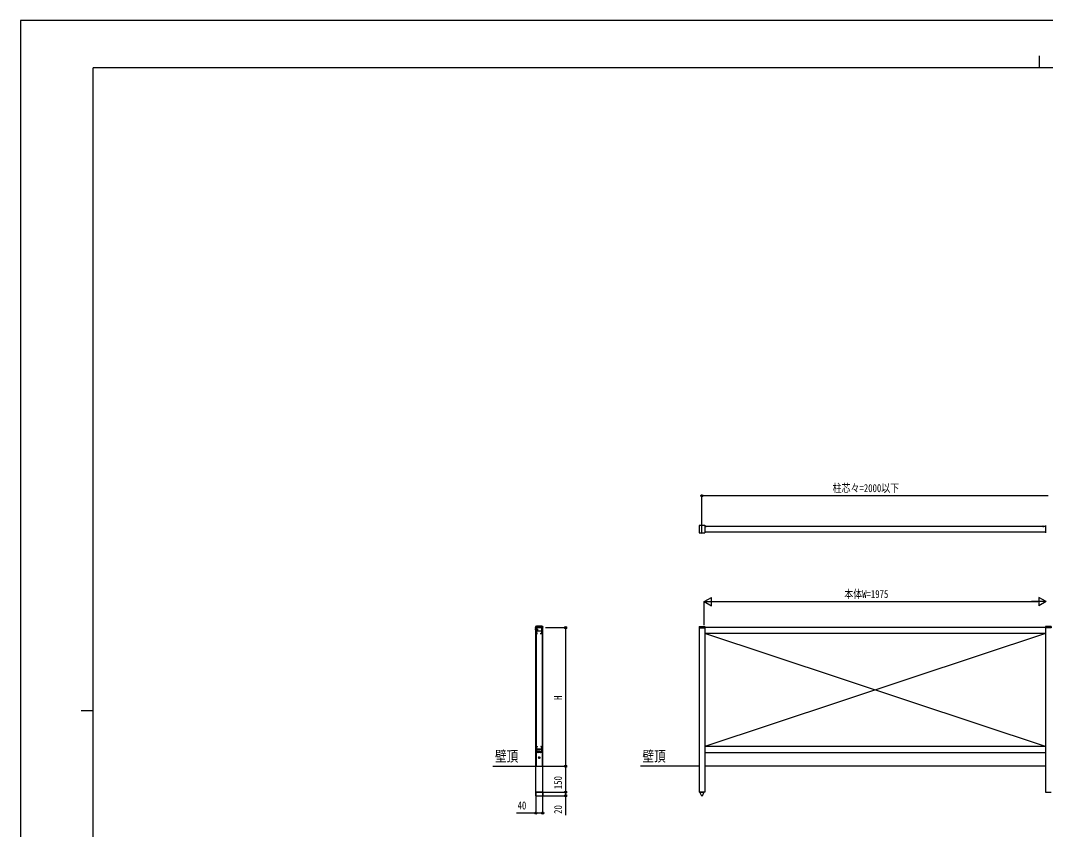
# Model space of a CAD drawing. Units: millimetres, scale not verified. Extents: x -5887 to 5887, y -4158 to 4158.
# Drawn here: x -5887 to 30, y -511 to 4158 of the extents above; entities that cross this region are included whole.
import ezdxf
from ezdxf.enums import TextEntityAlignment as Align

# ---------------------------------------------------------------- set-up
doc = ezdxf.new("R2010")
doc.units = ezdxf.units.MM
doc.header["$LTSCALE"] = 20
for name, color, linetype in [('0-2_USER1', 3, 'Continuous'), ('0-3_YKK_A1', 4, 'Continuous'), ('0-4_YKK_D', 6, 'Continuous'), ('0-5_YKK_ZWAK', 7, 'Continuous')]:
    doc.layers.add(name, color=color, linetype=linetype)
doc.styles.add('ＭＳ ゴシック', font='')
doc.styles.get('ＭＳ ゴシック').set_extended_font_data('MS Gothic')

msp = doc.modelspace()

# ---------------------------------------------------------------- linework, layer by layer
at = {"layer": '0-3_YKK_A1'}
for p, q in [((-1969.9, 1243.85), (-1969.9, 1242.85)), ((-1937, 1244.35), (-1969.4, 1244.35)), ((-1953.2, 1198.46), (-1953.2, 1247.36)), ((-1936.5, 1243.85), (-1936.5, 1242.85)), ((-1936.5, 1242.85), (-1936.5, 1201.85)), ((30.1, 1243.85), (30.1, 1242.85)), ((-1969.4, 1200.35), (-1937, 1200.35)), ((-1929.6, 1238.35), (-1936.8, 1238.35)), ((30.1, 1238.35), (-1936.5, 1238.35)), ((-1936.5, 1206.35), (30.1, 1206.35)), ((-1936.5, 1201.85), (-1936.5, 1200.85)), ((-1935.25, 1240.32), (-1934.34, 1238.5)), ((-1933.2, 1237.89), (-1934.34, 1238.5)), ((-1933.2, 1241.85), (-1933.2, 1234.77)), ((-1933.2, 1237.89), (-1932.05, 1238.5)), ((-1931.15, 1240.32), (-1932.05, 1238.5)), ((20.4, 1238.35), (13.2, 1238.35)), ((14.75, 1240.32), (15.66, 1238.5)), ((16.8, 1237.89), (15.66, 1238.5)), ((16.8, 1241.85), (16.8, 1234.77)), ((16.8, 1237.89), (17.95, 1238.5)), ((18.85, 1240.32), (17.95, 1238.5)), ((-2914.24, 659.64), (-2914.49, 654.89)), ((-2914.24, 659.75), (-2914.24, 659.64)), ((-2912.99, 654.89), (-2913.99, 654.89)), ((-2913.91, 653.39), (-2913.94, 653.39)), ((-2913.49, 653.39), (-2913.91, 653.39)), ((-2871.99, 654.89), (-2912.99, 654.89)), ((-2912.99, 654.89), (-2912.99, 653.89)), ((-2912.49, 657.89), (-2910.79, 657.89)), ((-2872.49, 654.89), (-2912.49, 654.89)), ((-2912.49, -48.81), (-2912.49, 654.89)), ((-2910.79, 657.89), (-2910.79, 649.01)), ((-2908.79, 657.89), (-2910.79, 657.89)), ((-2908.79, 649.01), (-2908.79, 657.89)), ((-2908.79, 657.89), (-2876.19, 657.89)), ((-2908.79, -146.11), (-2908.79, 654.89)), ((-2908.49, 652.89), (-2908.49, 620.89)), ((-2907.69, 652.79), (-2907.69, 636.29)), ((-2877.49, 653.89), (-2907.49, 653.89)), ((-2877.59, 653.09), (-2907.39, 653.09)), ((-2891.02, 662.89), (-2892.5, 662.89)), ((-2892.5, 662.89), (-2890.01, 662.89)), ((-2877.29, 636.29), (-2877.29, 652.79)), ((-2876.49, 620.89), (-2876.49, 652.89)), ((-2876.19, 657.89), (-2876.19, 649.01)), ((-2874.19, 657.89), (-2876.19, 657.89)), ((-2876.19, 654.89), (-2876.19, -146.11)), ((-2874.19, 649.01), (-2874.19, 657.89)), ((-2874.19, 657.89), (-2872.49, 657.89)), ((-2874.19, 654.89), (-2872.49, 654.89)), ((-2872.49, 657.89), (-2872.49, 654.89)), ((-2872.49, 654.89), (-2872.49, -146.11)), ((-2871.99, 653.89), (-2871.99, 654.89)), ((-2870.99, 654.89), (-2871.99, 654.89)), ((-2871.07, 653.39), (-2871.49, 653.39)), ((-2871.05, 653.39), (-2871.07, 653.39)), ((-2870.49, 654.89), (-2870.99, 654.89)), ((-2870.74, 659.64), (-2870.75, 659.75)), ((-2870.49, 654.89), (-2870.74, 659.64)), ((-2870.55, 653.87), (-2870.49, 654.89)), ((-1969.9, 660.89), (-1936.5, 660.89)), ((-1969.7, 653.39), (-1969.7, -296.11)), ((-1936.7, 653.39), (-1936.7, -296.11)), ((-1936.5, 660.89), (-1936.5, 653.39)), ((30.1, 653.9), (-1936.5, 653.9)), ((30.1, 660.89), (30.1, 653.39)), ((63.5, 660.89), (30.1, 660.89)), ((30.3, 653.39), (30.3, -296.11)), ((-2901.65, 644.89), (-2916.78, 644.89)), ((-2914.59, 646.97), (-2912.85, 646.12)), ((-2914.59, 642.82), (-2912.85, 643.66)), ((-2913, 640.64), (-2913, 649.14)), ((-2912.49, 649.14), (-2913, 649.14)), ((-2912.49, 640.64), (-2913, 640.64)), ((-2912.49, 647.19), (-2912.49, 649.14)), ((-2912.49, 640.64), (-2912.49, 642.6)), ((-2912.29, 643.89), (-2898.14, 643.89)), ((-2910.79, 647.89), (-2910.79, 649.01)), ((-2910.79, 647.89), (-2908.79, 647.89)), ((-2910.79, 647.89), (-2910.79, 621.89)), ((-2910.79, 621.89), (-2908.79, 619.89)), ((-2910.76, 645.94), (-2908.94, 645.04)), ((-2910.76, 641.84), (-2908.94, 642.75)), ((-2908.33, 643.89), (-2908.94, 645.04)), ((-2908.33, 643.89), (-2908.94, 642.75)), ((-2908.79, 647.49), (-2908.79, 640.3)), ((-2908.79, 619.89), (-2903.09, 619.89)), ((-2907.69, 621.19), (-2907.69, 634.89)), ((-2907.49, 619.89), (-2902.99, 619.89)), ((-2907.39, 635.99), (-2877.59, 635.99)), ((-2907.39, 635.19), (-2877.59, 635.19)), ((-2902.99, 620.89), (-2907.39, 620.89)), ((-2886.49, 619.89), (-2881.89, 619.89)), ((-2877.59, 620.89), (-2881.99, 620.89)), ((-2881.99, 619.89), (-2877.49, 619.89)), ((-2881.89, 619.89), (-2876.19, 619.89)), ((-2877.29, 634.89), (-2877.29, 621.19)), ((-2876.19, 647.89), (-2876.19, 649.01)), ((-2876.19, 647.89), (-2874.19, 647.89)), ((-2876.19, 619.89), (-2874.19, 621.89)), ((-2874.19, 621.89), (-2874.19, 647.89)), ((30.3, 619.9), (-1936.7, 619.9)), ((30.3, -32.1), (-1936.7, 619.9)), ((30.3, 619.9), (-1936.7, -32.1)), ((-2912.59, -56.11), (-2898.44, -56.11)), ((-2912.49, -146.11), (-2912.49, -48.81)), ((-2911.06, -54.06), (-2909.24, -54.96)), ((-2911.06, -58.16), (-2909.24, -57.25)), ((-2908.63, -56.11), (-2909.24, -54.96)), ((-2908.63, -56.11), (-2909.24, -57.25)), ((-2909.09, -52.51), (-2909.09, -59.7)), ((-2908.49, -65.11), (-2908.49, -33.11)), ((-2907.69, -33.41), (-2907.69, -47.11)), ((-2907.69, -48.51), (-2907.69, -65.01)), ((-2907.49, -32.11), (-2902.99, -32.11)), ((-2902.99, -33.11), (-2907.39, -33.11)), ((-2907.39, -47.41), (-2877.59, -47.41)), ((-2877.59, -48.21), (-2907.39, -48.21)), ((-2899.97, -62.41), (-2898.69, -58.96)), ((-2897.75, -58.31), (-2887.23, -58.31)), ((-2887.3, -59.11), (-2897.68, -59.11)), ((-2886.29, -58.96), (-2885.01, -62.41)), ((-2881.99, -32.11), (-2877.49, -32.11)), ((-2877.59, -33.11), (-2881.99, -33.11)), ((-2877.29, -47.11), (-2877.29, -33.41)), ((-2877.29, -65.01), (-2877.29, -48.51)), ((-2876.49, -33.11), (-2876.49, -65.11)), ((30.3, -32.1), (-1936.7, -32.1)), ((-2899.49, -66.11), (-2907.49, -66.11)), ((-2907.39, -65.31), (-2900.49, -65.31)), ((-2904.99, -67.11), (-2904.99, -66.11)), ((-2879.99, -67.11), (-2904.99, -67.11)), ((-2899.99, -64.81), (-2899.99, -62.52)), ((-2899.19, -62.66), (-2899.19, -64.16)), ((-2897.96, -59.3), (-2899.17, -62.56)), ((-2898.74, -64.42), (-2898.26, -64.15)), ((-2886.24, -96.11), (-2898.74, -96.11)), ((-2897.76, -64.6), (-2898.73, -65.75)), ((-2898.11, -64.11), (-2897.99, -64.11)), ((-2894.57, -95.69), (-2893.74, -95.69)), ((-2894.57, -96.52), (-2894.57, -95.69)), ((-2893.74, -96.52), (-2894.57, -96.52)), ((-2892.91, -94.86), (-2892.91, -94.03)), ((-2892.49, -102.36), (-2892.49, -89.86)), ((-2892.08, -97.35), (-2892.08, -98.18)), ((-2891.25, -95.69), (-2890.42, -95.69)), ((-2890.42, -96.52), (-2891.25, -96.52)), ((-2890.42, -95.69), (-2890.42, -96.52)), ((-2886.26, -65.75), (-2887.22, -64.6)), ((-2885.81, -62.56), (-2887.02, -59.3)), ((-2886.99, -64.11), (-2886.87, -64.11)), ((-2886.72, -64.15), (-2886.24, -64.42)), ((-2885.79, -64.16), (-2885.79, -62.66)), ((-2877.49, -66.11), (-2885.49, -66.11)), ((-2884.99, -62.52), (-2884.99, -64.81)), ((-2884.49, -65.31), (-2877.59, -65.31)), ((-2879.99, -66.11), (-2879.99, -67.11)), ((-1936.7, -66.1), (30.3, -66.1)), ((-3159.24, -146.11), (-2753.18, -146.11)), ((-2872.49, -146.11), (-2872.49, -296.11)), ((-1969.7, -146.11), (-2308.18, -146.11)), ((30.3, -146.11), (-1936.7, -146.11)), ((-2872.29, -297.11), (-2912.69, -297.11)), ((-2912.69, -316.11), (-2872.29, -316.11)), ((-1936.7, -296.11), (-1969.7, -296.11)), ((-1964.4, -296.11), (-1942, -296.11)), ((-1948.58, -313.02), (-1942, -297.11)), ((-1942, -297.11), (-1942, -296.11)), ((30.3, -296.11), (63.3, -296.11))]:
    msp.add_line(p, q, dxfattribs=at)
for points in [[(-1969.9, 1243.85), (-1969.89, 1243.95), (-1969.86, 1244.04), (-1969.82, 1244.13), (-1969.75, 1244.2), (-1969.68, 1244.27), (-1969.59, 1244.31), (-1969.5, 1244.34), (-1969.4, 1244.35)], [(-1969.9, 1242.85), (-1969.9, 1201.85), (-1969.9, 1200.85)], [(-1936.5, 1243.85), (-1936.51, 1243.95), (-1936.54, 1244.04), (-1936.58, 1244.13), (-1936.65, 1244.2), (-1936.72, 1244.27), (-1936.81, 1244.31), (-1936.9, 1244.34), (-1937, 1244.35)], [(30.1, 1243.85), (30.11, 1243.95), (30.14, 1244.04), (30.18, 1244.13), (30.25, 1244.2), (30.32, 1244.27), (30.41, 1244.31), (30.5, 1244.34), (30.6, 1244.35)], [(30.1, 1242.85), (30.1, 1201.85), (30.1, 1200.85)], [(-1969.9, 1200.85), (-1969.89, 1200.75), (-1969.86, 1200.66), (-1969.82, 1200.57), (-1969.75, 1200.5), (-1969.68, 1200.44), (-1969.59, 1200.39), (-1969.5, 1200.36), (-1969.4, 1200.35)], [(-1936.5, 1200.85), (-1936.51, 1200.75), (-1936.54, 1200.66), (-1936.58, 1200.57), (-1936.65, 1200.5), (-1936.72, 1200.44), (-1936.81, 1200.39), (-1936.9, 1200.36), (-1937, 1200.35)], [(30.1, 1200.85), (30.11, 1200.75), (30.14, 1200.66), (30.18, 1200.57), (30.25, 1200.5), (30.32, 1200.44), (30.41, 1200.39), (30.5, 1200.36), (30.6, 1200.35)], [(-2913.99, 654.89), (-2914.49, 654.89), (-2914.44, 653.87)], [(-2913.94, 653.39), (-2914.03, 653.4), (-2914.12, 653.43), (-2914.21, 653.47), (-2914.28, 653.53), (-2914.35, 653.6), (-2914.39, 653.68), (-2914.42, 653.77), (-2914.44, 653.87)], [(-2913.49, 660.66), (-2913.58, 660.64), (-2913.69, 660.59), (-2913.73, 660.56), (-2913.84, 660.49), (-2913.92, 660.42), (-2914.01, 660.33), (-2914.07, 660.26), (-2914.12, 660.16), (-2914.18, 660.04), (-2914.2, 659.96), (-2914.22, 659.86), (-2914.24, 659.75)], [(-2912.99, 653.89), (-2913, 653.8), (-2913.03, 653.7), (-2913.08, 653.62), (-2913.14, 653.54), (-2913.21, 653.48), (-2913.3, 653.43), (-2913.39, 653.4), (-2913.49, 653.39)], [(-2871.54, 660.67), (-2874.12, 661.19), (-2876.72, 661.64), (-2879.33, 662.02), (-2881.96, 662.34), (-2884.58, 662.58), (-2887.22, 662.75), (-2889.85, 662.86), (-2892.49, 662.89), (-2895.13, 662.86), (-2897.77, 662.75), (-2900.4, 662.58), (-2903.03, 662.34), (-2905.65, 662.02), (-2908.26, 661.64), (-2910.86, 661.19), (-2913.45, 660.67)], [(-2912.49, 657.89), (-2912.49, 654.89), (-2910.79, 654.89)], [(-2871.49, 653.39), (-2871.59, 653.4), (-2871.68, 653.43), (-2871.77, 653.48), (-2871.85, 653.54), (-2871.91, 653.62), (-2871.95, 653.7), (-2871.98, 653.8), (-2871.99, 653.89)], [(-2870.75, 659.75), (-2870.76, 659.86), (-2870.78, 659.96), (-2870.81, 660.04), (-2870.86, 660.16), (-2870.92, 660.26), (-2870.97, 660.33), (-2871.06, 660.42), (-2871.14, 660.49), (-2871.25, 660.56), (-2871.29, 660.59), (-2871.46, 660.65), (-2871.53, 660.67)], [(-2871.05, 653.39), (-2870.95, 653.4), (-2870.86, 653.43), (-2870.78, 653.47), (-2870.7, 653.53), (-2870.64, 653.6), (-2870.59, 653.68), (-2870.56, 653.77), (-2870.55, 653.87)], [(-1969.9, 660.89), (-1969.9, 653.39), (-1936.5, 653.39)], [(63.5, 660.89), (63.5, 653.39), (30.1, 653.39)], [(-2910.79, 649.01), (-2908.79, 649.01), (-2908.79, 647.89)], [(-2876.19, 649.01), (-2874.19, 649.01), (-2874.19, 647.89)], [(-2892.91, -94.03), (-2892.08, -94.03), (-2892.08, -94.86)], [(-2892.08, -98.18), (-2892.91, -98.18), (-2892.91, -97.35)], [(-2872.49, -296.11), (-2912.49, -296.11), (-2912.49, -146.11)], [(-2912.69, -316.11), (-2912.69, -296.11), (-2872.29, -296.11), (-2872.29, -316.11)], [(-1964.4, -296.11), (-1964.4, -297.11), (-1957.82, -313.02)]]:
    msp.add_lwpolyline(points, dxfattribs=at)
msp.add_circle((-2892.49, -96.11), 4.25, dxfattribs=at)
for centre, radius, start, end in [((-1953.2, 1206.4), 6.55, 247.46393, 292.53607), ((-1936.8, 1238.51), 0.154, 152.71904, 270), ((-1933.2, 1236.65), 4.2, 27.28096, 152.71904), ((-1929.6, 1238.51), 0.154, 270, 27.28096), ((13.2, 1238.51), 0.154, 152.71904, 270), ((16.8, 1236.65), 4.2, 27.28096, 152.71904), ((20.4, 1238.51), 0.154, 270, 27.28096), ((-2907.49, 652.89), 1, 90, 180), ((-2907.39, 652.79), 0.3, 90, 180), ((-2877.59, 652.79), 0.3, 0, 90), ((-2877.49, 652.89), 1, 0, 90), ((-2909.46, 644.89), 5.53, 129.79413, 230.20587), ((-2907.09, 643.89), 4.2, 117.28096, 242.71904), ((-2908.95, 647.49), 0.154, 0, 117.28096), ((-2908.95, 640.3), 0.154, 242.71904, 0), ((-2907.49, 620.89), 1, 180, 270), ((-2907.39, 636.29), 0.3, 180, 270), ((-2907.39, 634.89), 0.3, 90, 180), ((-2907.39, 621.19), 0.3, 180, 270), ((-2902.99, 620.39), 0.5, 270, 90), ((-2881.99, 620.39), 0.5, 90, 270), ((-2877.59, 636.29), 0.3, 270, 0), ((-2877.59, 634.89), 0.3, 0, 90), ((-2877.59, 621.19), 0.3, 270, 0), ((-2877.49, 620.89), 1, 270, 0), ((-2907.39, -56.11), 4.2, 117.28096, 242.71904), ((-2909.25, -52.51), 0.154, 0, 117.28096), ((-2907.49, -33.11), 1, 90, 180), ((-2907.39, -33.41), 0.3, 90, 180), ((-2907.39, -47.11), 0.3, 180, 270), ((-2907.39, -48.51), 0.3, 90, 180), ((-2902.99, -32.61), 0.5, 270, 90), ((-2897.75, -59.31), 1, 90, 159.62356), ((-2897.68, -59.41), 0.3, 90, 159.62356), ((-2887.3, -59.41), 0.3, 20.37644, 90), ((-2887.23, -59.31), 1, 20.37644, 90), ((-2881.99, -32.61), 0.5, 90, 270), ((-2877.59, -33.41), 0.3, 0, 90), ((-2877.59, -47.11), 0.3, 270, 0), ((-2877.59, -48.51), 0.3, 0, 90), ((-2877.49, -33.11), 1, 0, 90), ((-2909.25, -59.7), 0.154, 242.71904, 0), ((-2907.49, -65.11), 1, 180, 270), ((-2907.39, -65.01), 0.3, 180, 270), ((-2900.49, -64.81), 0.5, 270, 0), ((-2899.69, -62.52), 0.3, 159.62356, 180), ((-2899.49, -65.11), 1, 270, 320), ((-2898.89, -62.66), 0.3, 159.62356, 180), ((-2898.89, -64.16), 0.3, 180, 300), ((-2898.11, -64.41), 0.3, 90, 120), ((-2897.99, -64.41), 0.3, 319.93815, 90), ((-2893.74, -94.86), 0.83, 270, 0), ((-2893.74, -97.35), 0.83, 0, 90), ((-2891.25, -94.86), 0.83, 180, 270), ((-2891.25, -97.35), 0.83, 90, 180), ((-2886.99, -64.41), 0.3, 90, 220.06185), ((-2886.87, -64.41), 0.3, 60, 90), ((-2885.49, -65.11), 1, 220, 270), ((-2886.09, -64.16), 0.3, 240, 360), ((-2886.09, -62.66), 0.3, 0, 20.37644), ((-2885.29, -62.52), 0.3, 0, 20.37644), ((-2884.49, -64.81), 0.5, 180, 270), ((-2877.59, -65.01), 0.3, 270, 0), ((-2877.49, -65.11), 1, 270, 0), ((-1953.2, -311.11), 5, 202.46633, 256.70293), ((-1953.2, -311.11), 5, 256.70293, 283.29707), ((-1953.2, -311.11), 5, 283.29707, 337.53367)]:
    msp.add_arc(centre, radius, start, end, dxfattribs=at)
at = {"layer": '0-4_YKK_D'}
for p, q in [((-1953.2, 1248.36), (-1953.2, 1416.35)), ((46.8, 1415.35), (-1953.2, 1415.35)), ((-1940.7, 803.9), (-1898.26, 828.4)), ((-1940.7, 669.03), (-1940.7, 804.9)), ((-1940.7, 803.9), (-1898.26, 779.4)), ((-1940.7, 803.9), (-1855.83, 803.9)), ((-1898.26, 779.4), (-1898.26, 828.4)), ((-1891.7, 803.9), (-14.7, 803.9)), ((34.3, 803.9), (-50.57, 803.9)), ((34.3, 803.9), (-8.13, 828.4)), ((-8.13, 828.4), (-8.13, 779.4)), ((34.3, 803.9), (-8.13, 779.4)), ((-2855.47, 653.89), (-2738.89, 653.89)), ((-2739.89, 653.89), (-2739.89, -146.11)), ((-2802.16, -146.11), (-2738.89, -146.11)), ((-2802.16, -146.11), (-2738.89, -146.11)), ((-2739.89, -146.11), (-2739.89, -296.11)), ((-2912.49, -297.11), (-2912.49, -417.11)), ((-2872.49, -297.11), (-2872.49, -417.11)), ((-2871.29, -296.11), (-2738.89, -296.11)), ((-2871.29, -296.11), (-2738.89, -296.11)), ((-2871.29, -316.11), (-2738.89, -316.11))]:
    msp.add_line(p, q, dxfattribs=at)
for points in [[(-2739.89, -296.11), (-2739.89, -316.11), (-2739.89, -427.83)], [(-2872.49, -416.11), (-2912.49, -416.11), (-3024.21, -416.11)]]:
    msp.add_lwpolyline(points, dxfattribs=at)
for centre in [(-1953.2, 1415.35), (-2739.89, 653.89), (-2739.89, -146.11), (-2739.89, -146.11), (-2739.89, -296.11), (-2739.89, -296.11), (-2739.89, -316.11), (-2912.49, -416.11), (-2872.49, -416.11)]:
    msp.add_circle(centre, 5.95, dxfattribs=at)
at = {"layer": '0-5_YKK_ZWAK'}
for p, q in [((-6.97, 3955), (-6.97, 3885)), ((5453.03, 3885), (-5466.97, 3885)), ((-5466.97, -3535), (-5466.97, 3885)), ((-5536.97, 175), (-5466.97, 175))]:
    msp.add_line(p, q, dxfattribs=at)
msp.add_lwpolyline([(-5887, -4158), (5887, -4158), (5887, 4158), (-5887, 4158)], close=True, dxfattribs=at)

# ---------------------------------------------------------------- texts
at = {"layer": '0-2_USER1', "style": 'ＭＳ ゴシック', "width": 0.8}
for p in [(-3147.7, -137.19), (-2296.63, -137.19)]:
    msp.add_text('壁頂', height=61.58, dxfattribs=at).set_placement(p, align=Align.BOTTOM_LEFT)
at = {"layer": '0-4_YKK_D', "style": 'ＭＳ ゴシック', "width": 0.8}
for s, p in [('柱芯々=2000以下', (-1198.48, 1422.35)), ('本体W=1975', (-1131.28, 810.9)), ('40', (-3017.21, -409.11))]:
    msp.add_text(s, height=46.19, dxfattribs=at).set_placement(p, align=Align.BOTTOM_LEFT)
for s, p in [('H', (-2746.89, 237.09)), ('150', (-2746.89, -278.23)), ('20', (-2746.89, -420.83))]:
    msp.add_text(s, height=46.19, rotation=90, dxfattribs=at).set_placement(p, align=Align.BOTTOM_LEFT)

doc.saveas('drawing.dxf')
